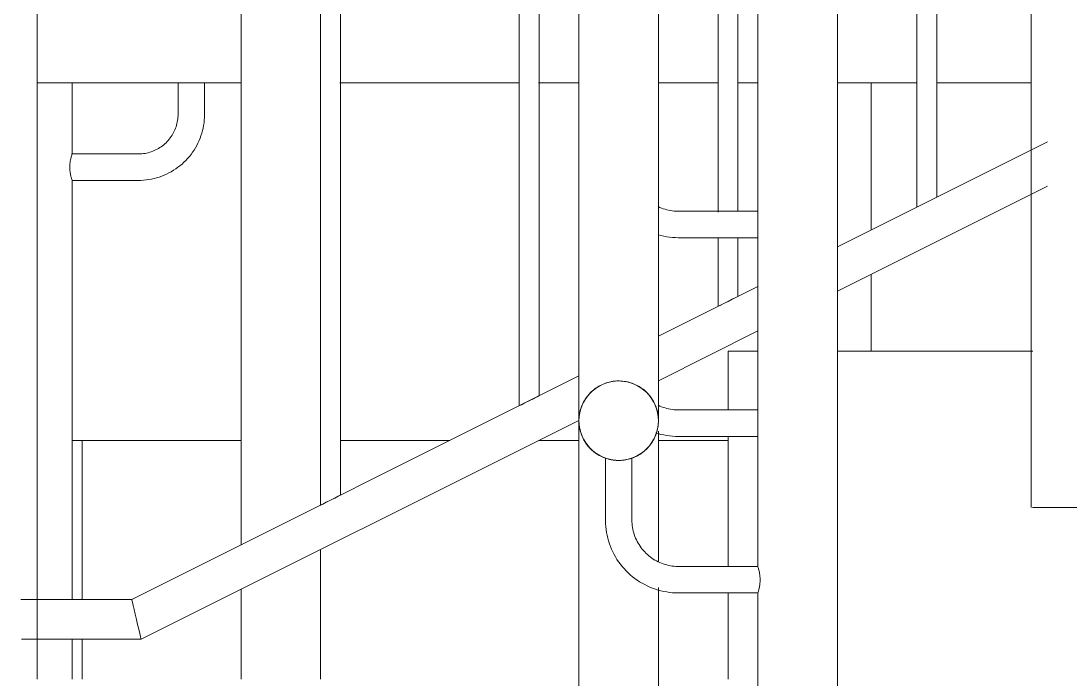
# Model space of a CAD drawing. Header units: millimetres. Extents: x -515342 to 330399, y -224905 to 507333.
# Drawn here: x 77373 to 77901, y 1418 to 1749 of the extents above; entities that cross this region are included whole.
import ezdxf

# ---------------------------------------------------------------- set-up
doc = ezdxf.new("R2010")
doc.units = ezdxf.units.MM
doc.layers.get('0').update_dxf_attribs({"lineweight": 0})
for name, color, linetype, lineweight in [('Ограждение', 7, 'Continuous', 0), ('Пандусы', 7, 'Continuous', 0), ('Стены внутренние', 7, 'Continuous', 0), ('Стены штриховка поверхности', 7, 'Continuous', 0)]:
    doc.layers.add(name, color=color, linetype=linetype, lineweight=lineweight)

# ---------------------------------------------------------------- blocks, each defined once
blk = doc.blocks.new('Пандус - Пандус-9721603-О_АР_Эскиз_Фасад 12-1 копия 1')
at = {"layer": 'Пандусы'}
for p, q in [((-105360, -530), (-105360, -610.01)), ((-105280, -530), (-105360, -530)), ((-105360, -530), (-105280, -530)), ((-105174.9, -530), (-105230.15, -530)), ((-105230.15, -530), (-105174.9, -530)), ((-105109.83, -530), (-105130.28, -530)), ((-105130.28, -530), (-105109.83, -530)), ((-105035, -530), (-105070, -530)), ((-105070, -530), (-105035, -530)), ((-105360, -629.99), (-105360, -650))]:
    blk.add_line(p, q, dxfattribs=at)
blk = doc.blocks.new('Ограждение - АР_Ограждение_Балясина_D40 доп поручень 700-V131-О_АР_Эскиз_Фасад 12-1 копия 1')
at = {"layer": 'Ограждение'}
for p, q in [((-104976.25, 275), (-104976.25, 323.33)), ((-104979.98, 275), (-104962.91, 275)), ((-104962.91, 236.04), (-104962.91, 275)), ((-104962.91, 169.91), (-104962.91, 191.32)), ((-104976.25, 101.67), (-104976.25, 135.86)), ((-104962.91, -110), (-104962.91, 130)), ((-104962.91, -310), (-104962.91, -149.82)), ((-104962.91, -423.96), (-104962.91, -349.82)), ((-104962.91, -485), (-104962.91, -446.32))]:
    blk.add_line(p, q, dxfattribs=at)
at = {"layer": 'Ограждение', "flags": 128}
for points in [[(-104976.25, 329.95), (-104976.25, 328.91), (-104976.25, 327.87), (-104976.25, 326.81), (-104976.25, 325.75), (-104976.25, 324.69), (-104976.25, 323.62), (-104976.25, 323.33)], [(-104976.25, 75), (-104976.25, 75.02), (-104976.25, 75.09), (-104976.25, 75.19), (-104976.25, 75.34), (-104976.25, 75.53), (-104976.25, 75.76), (-104976.25, 76.04), (-104976.25, 76.35), (-104976.25, 76.71), (-104976.25, 77.11), (-104976.25, 77.54), (-104976.25, 78.01), (-104976.25, 78.52), (-104976.25, 79.07), (-104976.25, 79.66), (-104976.25, 80.28), (-104976.25, 80.93), (-104976.25, 81.62), (-104976.25, 82.34), (-104976.25, 83.09), (-104976.25, 83.87), (-104976.25, 84.68), (-104976.25, 85.51), (-104976.25, 86.37), (-104976.25, 87.26), (-104976.25, 88.17), (-104976.25, 89.1), (-104976.25, 90.05), (-104976.25, 91.02), (-104976.25, 92), (-104976.25, 93.01), (-104976.25, 94.02), (-104976.25, 95.05), (-104976.25, 96.09), (-104976.25, 97.13), (-104976.25, 98.19), (-104976.25, 99.25), (-104976.25, 100.31), (-104976.25, 101.38), (-104976.25, 101.67)]]:
    blk.add_lwpolyline(points, dxfattribs=at)
at = {"layer": 'Ограждение'}
for points, knots in [([(-104976.26, 75.44), (-104976.25, 75.2), (-104976.24, 74.7), (-104976.31, 73.97), (-104976.51, 73.04), (-104976.82, 72.25), (-104977.1, 71.74), (-104977.15, 71.65)], [0.4791667, 0.4791667, 0.4791667, 0.4791667, 0.5138889, 0.5486111, 0.5833333, 0.6527778, 0.6666667, 0.6666667, 0.6666667, 0.6666667]), ([(-104978.62, 69.9), (-104978.69, 69.84), (-104979.14, 69.47), (-104979.65, 69.17), (-104980.09, 68.96)], [0.77777778, 0.77777778, 0.77777778, 0.77777778, 0.79166667, 0.86111111, 0.86111111, 0.86111111, 0.86111111])]:
    blk.add_open_spline(points, degree=3, knots=knots, dxfattribs=at)
blk = doc.blocks.new('Ограждение - АР_Ограждение_Балясина_D40 доп поручень 700-V142-О_АР_Эскиз_Фасад 12-1 копия 1')
at = {"layer": 'Ограждение'}
for p, q in [((-105378.33, -192.43), (-105378.33, -150)), ((-105382.48, -192.43), (-105365, -192.43)), ((-105365, -309.06), (-105365, -192.43)), ((-105365, -385.77), (-105365, -350)), ((-105311.67, -350), (-105311.67, -365.77)), ((-105298.33, -365.77), (-105298.33, -350)), ((-105331.67, -385.77), (-105365, -385.77)), ((-105365, -610.01), (-105365, -399.1)), ((-105365, -399.1), (-105331.67, -399.1)), ((-105365, -650), (-105365, -629.99))]:
    blk.add_line(p, q, dxfattribs=at)
at = {"layer": 'Ограждение', "flags": 128}
for points in [[(-105331.67, -399.1), (-105330.33, -399.07), (-105329, -398.99), (-105327.68, -398.86), (-105326.36, -398.67), (-105325.04, -398.44), (-105323.74, -398.14), (-105322.45, -397.8), (-105321.18, -397.41), (-105319.92, -396.96), (-105318.69, -396.47), (-105317.47, -395.92), (-105316.27, -395.33), (-105315.1, -394.69), (-105313.96, -394.01), (-105312.85, -393.28), (-105311.76, -392.5), (-105310.71, -391.69), (-105309.69, -390.83), (-105308.7, -389.93), (-105307.75, -388.99), (-105306.85, -388.02), (-105305.98, -387), (-105305.15, -385.96), (-105304.36, -384.88), (-105303.62, -383.78), (-105302.92, -382.64), (-105302.27, -381.48), (-105301.66, -380.29), (-105301.11, -379.08), (-105300.6, -377.84), (-105300.14, -376.59), (-105299.73, -375.32), (-105299.38, -374.04), (-105299.07, -372.74), (-105298.82, -371.43), (-105298.62, -370.11), (-105298.47, -368.79), (-105298.38, -367.46), (-105298.34, -366.13), (-105298.33, -365.77)], [(-105311.67, -365.77), (-105311.68, -366.57), (-105311.73, -367.36), (-105311.81, -368.16), (-105311.92, -368.95), (-105312.07, -369.74), (-105312.24, -370.52), (-105312.45, -371.29), (-105312.68, -372.06), (-105312.95, -372.81), (-105313.25, -373.55), (-105313.57, -374.29), (-105313.93, -375), (-105314.31, -375.7), (-105314.72, -376.39), (-105315.16, -377.06), (-105315.62, -377.71), (-105316.12, -378.34), (-105316.63, -378.95), (-105317.17, -379.54), (-105317.73, -380.11), (-105318.32, -380.66), (-105318.92, -381.18), (-105319.55, -381.68), (-105320.2, -382.15), (-105320.86, -382.6), (-105321.54, -383.01), (-105322.24, -383.41), (-105322.95, -383.77), (-105323.68, -384.1), (-105324.42, -384.41), (-105325.17, -384.68), (-105325.93, -384.93), (-105326.7, -385.14), (-105327.48, -385.32), (-105328.27, -385.48), (-105329.06, -385.6), (-105329.85, -385.68), (-105330.65, -385.74), (-105331.45, -385.77), (-105331.67, -385.77)]]:
    blk.add_lwpolyline(points, dxfattribs=at)
at = {"layer": 'Ограждение'}
blk.add_open_spline([(-105365, -399.1), (-105365, -399.09), (-105365.1, -398.83), (-105365.4, -397.83), (-105365.66, -396.74), (-105365.86, -395.79), (-105366.01, -394.73), (-105366.11, -393.74), (-105366.14, -392.88), (-105366.14, -392.13), (-105366.12, -391.4), (-105366.05, -390.47), (-105365.9, -389.31), (-105365.66, -388.11), (-105365.41, -387.11), (-105365.11, -386.09), (-105365, -385.78), (-105365, -385.77)], degree=3, knots=[0, 0, 0, 0, 0.111111, 0.222222, 0.277778, 0.333333, 0.388889, 0.444444, 0.479167, 0.513889, 0.548611, 0.583333, 0.652778, 0.722222, 0.791667, 0.861111, 1, 1, 1, 1], dxfattribs=at)
blk = doc.blocks.new('Ограждение - Ограждение-9721698-О_АР_Эскиз_Фасад 12-1 копия 1')
for name in ['Ограждение - АР_Ограждение_Балясина_D40 доп поручень 700-V131-О_АР_Эскиз_Фасад 12-1 копия 1', 'Ограждение - АР_Ограждение_Балясина_D40 доп поручень 700-V142-О_АР_Эскиз_Фасад 12-1 копия 1']:
    blk.add_blockref(name, (0, 0))
blk = doc.blocks.new('Ограждение - АР_Ограждение_Балясина_D40 доп поручень 700-V153-О_АР_Эскиз_Фасад 12-1 копия 1')
at = {"layer": 'Ограждение'}
for p, q in [((-105266.67, -156.67), (-105266.67, -205)), ((-105253.33, -205), (-105253.33, -156.67)), ((-105280, -205), (-105280, -582.52)), ((-105280, -205), (-105260, -205)), ((-105260, -205), (-105240, -205)), ((-105240, -562.53), (-105240, -205)), ((-105240, -650), (-105240, -584.86)), ((-105280, -604.86), (-105280, -650))]:
    blk.add_line(p, q, dxfattribs=at)
at = {"layer": 'Ограждение', "flags": 128}
for points in [[(-105266.67, -130), (-105266.67, -130.02), (-105266.67, -130.09), (-105266.67, -130.19), (-105266.67, -130.34), (-105266.67, -130.53), (-105266.67, -130.76), (-105266.67, -131.04), (-105266.67, -131.35), (-105266.67, -131.71), (-105266.67, -132.11), (-105266.67, -132.54), (-105266.67, -133.01), (-105266.67, -133.52), (-105266.67, -134.07), (-105266.67, -134.66), (-105266.67, -135.28), (-105266.67, -135.93), (-105266.67, -136.62), (-105266.67, -137.34), (-105266.67, -138.09), (-105266.67, -138.87), (-105266.67, -139.68), (-105266.67, -140.51), (-105266.67, -141.37), (-105266.67, -142.26), (-105266.67, -143.17), (-105266.67, -144.1), (-105266.67, -145.05), (-105266.67, -146.02), (-105266.67, -147), (-105266.67, -148.01), (-105266.67, -149.02), (-105266.67, -150.05), (-105266.67, -151.09), (-105266.67, -152.13), (-105266.67, -153.19), (-105266.67, -154.25), (-105266.67, -155.31), (-105266.67, -156.38), (-105266.67, -156.67)], [(-105253.33, -156.67), (-105253.33, -155.6), (-105253.33, -154.54), (-105253.33, -153.47), (-105253.33, -152.42), (-105253.33, -151.37), (-105253.33, -150.33), (-105253.33, -149.3), (-105253.33, -148.28), (-105253.33, -147.27), (-105253.33, -146.28), (-105253.33, -145.31), (-105253.33, -144.35), (-105253.33, -143.42), (-105253.33, -142.5), (-105253.33, -141.61), (-105253.33, -140.74), (-105253.33, -139.9), (-105253.33, -139.08), (-105253.33, -138.3), (-105253.33, -137.54), (-105253.33, -136.81), (-105253.33, -136.11), (-105253.33, -135.45), (-105253.33, -134.82), (-105253.33, -134.23), (-105253.33, -133.67), (-105253.33, -133.15), (-105253.33, -132.66), (-105253.33, -132.22), (-105253.33, -131.81), (-105253.33, -131.45), (-105253.33, -131.12), (-105253.33, -130.83), (-105253.33, -130.59), (-105253.33, -130.39), (-105253.33, -130.23), (-105253.33, -130.11), (-105253.33, -130.03), (-105253.33, -130)]]:
    blk.add_lwpolyline(points, dxfattribs=at)
blk = doc.blocks.new('Ограждение - Ограждение-9726409-О_АР_Эскиз_Фасад 12-1 копия 1')
blk.add_blockref('Ограждение - АР_Ограждение_Балясина_D40 доп поручень 700-V153-О_АР_Эскиз_Фасад 12-1 копия 1', (0, 0))
blk = doc.blocks.new('Тип перил - Перила_Внутренний_-9726625-О_АР_Эскиз_Фасад 12-1 копия 1')
at = {"layer": 'Ограждение'}
for p, q in [((-105382.73, -350), (-105279.88, -350)), ((-105230.31, -350), (-105139.87, -350)), ((-105130.26, -350), (-105110, -350)), ((-105070, -350), (-105039.87, -350)), ((-105030.22, -350), (-105019.95, -350)), ((-104980, -350), (-104939.87, -350)), ((-104930.18, -350), (-104882.39, -350))]:
    blk.add_line(p, q, dxfattribs=at)
blk = doc.blocks.new('Ограждение - АР_Ограждение_Балясина_10-V168-О_АР_Эскиз_Фасад 12-1 копия 1')
at = {"layer": 'Ограждение'}
for p, q in [((-104830, -357.5), (-104830, 257.78)), ((-104840, 252.78), (-104840, -362.5))]:
    blk.add_line(p, q, dxfattribs=at)
blk = doc.blocks.new('Ограждение - АР_Ограждение_Балясина_10-V169-О_АР_Эскиз_Фасад 12-1 копия 1')
at = {"layer": 'Ограждение'}
for p, q in [((-105040, -227.6), (-105040, -415.03)), ((-105030, -414.81), (-105030, -227.86)), ((-105040, -428.22), (-105040, -462.5)), ((-105030, -457.5), (-105030, -428.22))]:
    blk.add_line(p, q, dxfattribs=at)
at = {"layer": 'Ограждение', "flags": 128}
for points in [[(-105035, -460), (-105032.83, -458.92), (-105031.09, -458.05), (-105030.13, -457.56), (-105030, -457.5)], [(-105039.87, -462.44), (-105038.91, -461.95), (-105037.17, -461.08), (-105035, -460)]]:
    blk.add_lwpolyline(points, dxfattribs=at)
blk = doc.blocks.new('Ограждение - АР_Ограждение_Балясина_10-V170-О_АР_Эскиз_Фасад 12-1 копия 1')
at = {"layer": 'Ограждение'}
for p, q in [((-105130, -507.5), (-105130, 107.78)), ((-105140, 102.78), (-105140, -512.5))]:
    blk.add_line(p, q, dxfattribs=at)
at = {"layer": 'Ограждение', "flags": 128}
for points in [[(-105139.87, -512.44), (-105138.91, -511.95), (-105137.17, -511.08), (-105135, -510)], [(-105135, -510), (-105132.83, -508.92), (-105131.09, -508.05), (-105130.13, -507.56), (-105130, -507.5)]]:
    blk.add_lwpolyline(points, dxfattribs=at)
blk = doc.blocks.new('Ограждение - АР_Ограждение_Балясина_10-V171-О_АР_Эскиз_Фасад 12-1 копия 1')
at = {"layer": 'Ограждение'}
for p, q in [((-105230, -557.5), (-105230, 57.78)), ((-105240, 52.78), (-105240, -562.5))]:
    blk.add_line(p, q, dxfattribs=at)
at = {"layer": 'Ограждение', "flags": 128}
for points in [[(-105235, -560), (-105232.83, -558.92), (-105231.09, -558.05), (-105230.13, -557.56), (-105230, -557.5)], [(-105239.87, -562.44), (-105238.91, -561.95), (-105237.17, -561.08), (-105235, -560)]]:
    blk.add_lwpolyline(points, dxfattribs=at)
blk = doc.blocks.new('Ограждение - АР_Ограждение_Балясина_D40 доп поручень 700_900-V172-О_АР_Эскиз_Фасад 12-1 копия 1')
at = {"layer": 'Ограждение'}
blk.add_line((-105382.5, -650), (-105382.5, 10.02), dxfattribs=at)
blk = doc.blocks.new('Ограждение - Ограждение-9728431-О_АР_Эскиз_Фасад 12-1 копия 1')
at = {"layer": 'Ограждение'}
for p, q in [((-105019.96, -452.48), (-105070, -477.5)), ((-105069.7, -499.71), (-105019.96, -474.84)), ((-105109.99, -497.49), (-105335, -610)), ((-105330.28, -630), (-105109.98, -519.85)), ((-105335, -610), (-105390.7, -610)), ((-105390.39, -630), (-105330.28, -630))]:
    blk.add_line(p, q, dxfattribs=at)
at = {"layer": 'Ограждение', "flags": 128}
for points in [[(-105335, -610), (-105334.92, -610.34), (-105334.68, -611.34), (-105334.31, -612.93), (-105333.82, -615), (-105333.25, -617.41), (-105332.64, -620)], [(-105332.64, -620), (-105333.25, -617.41), (-105333.82, -615), (-105334.31, -612.93), (-105334.68, -611.34), (-105334.92, -610.34), (-105335, -610)], [(-105332.64, -620), (-105332.03, -622.59), (-105331.46, -625), (-105330.97, -627.07), (-105330.59, -628.66), (-105330.36, -629.66), (-105330.28, -630)], [(-105330.28, -630), (-105330.36, -629.66), (-105330.59, -628.66), (-105330.97, -627.07), (-105331.46, -625), (-105332.03, -622.59), (-105332.64, -620)]]:
    blk.add_lwpolyline(points, dxfattribs=at)
for name, p in [('Ограждение - АР_Ограждение_Балясина_10-V168-О_АР_Эскиз_Фасад 12-1 копия 1', (-100, -50)), ('Ограждение - АР_Ограждение_Балясина_10-V169-О_АР_Эскиз_Фасад 12-1 копия 1', (0, 0)), ('Ограждение - АР_Ограждение_Балясина_10-V170-О_АР_Эскиз_Фасад 12-1 копия 1', (0, 0)), ('Ограждение - АР_Ограждение_Балясина_10-V171-О_АР_Эскиз_Фасад 12-1 копия 1', (0, 0)), ('Ограждение - АР_Ограждение_Балясина_D40 доп поручень 700_900-V172-О_АР_Эскиз_Фасад 12-1 копия 1', (0, 0))]:
    blk.add_blockref(name, p)
blk = doc.blocks.new('Ограждение - АР_Ограждение_Ограничение_D40-138916-О_АР_Эскиз_Фасад 12-1 копия 1')
at = {"layer": 'Ограждение', "flags": 128}
for points in [[(-106580, -500), (-106580.8, -500.02), (-106581.6, -500.06), (-106582.39, -500.14), (-106583.19, -500.26), (-106583.97, -500.4), (-106584.75, -500.57), (-106585.53, -500.78), (-106586.29, -501.02), (-106587.05, -501.28), (-106587.79, -501.58), (-106588.52, -501.9), (-106589.24, -502.26), (-106589.94, -502.64), (-106590.62, -503.05), (-106591.29, -503.49), (-106591.94, -503.96), (-106592.58, -504.45), (-106593.19, -504.96), (-106593.78, -505.5), (-106594.35, -506.07), (-106594.89, -506.65), (-106595.41, -507.26), (-106595.91, -507.88), (-106596.38, -508.53), (-106596.83, -509.19), (-106597.25, -509.88), (-106597.64, -510.57), (-106598, -511.29), (-106598.34, -512.01), (-106598.64, -512.75), (-106598.92, -513.5), (-106599.16, -514.27), (-106599.37, -515.04), (-106599.56, -515.82), (-106599.71, -516.6), (-106599.83, -517.39), (-106599.92, -518.19), (-106599.97, -518.98), (-106600, -519.78), (-106599.99, -520.58), (-106599.95, -521.38), (-106599.88, -522.18), (-106599.78, -522.97), (-106599.64, -523.76), (-106599.48, -524.54), (-106599.28, -525.32), (-106599.05, -526.09), (-106598.79, -526.84), (-106598.5, -527.59), (-106598.19, -528.32), (-106597.84, -529.04), (-106597.46, -529.75), (-106597.06, -530.44), (-106596.63, -531.11), (-106596.17, -531.77), (-106595.69, -532.41), (-106595.18, -533.02), (-106594.64, -533.62), (-106594.09, -534.2), (-106593.51, -534.75), (-106592.91, -535.28), (-106592.29, -535.78), (-106591.65, -536.26), (-106590.99, -536.71), (-106590.31, -537.14), (-106589.62, -537.54), (-106588.91, -537.91), (-106588.18, -538.25), (-106587.45, -538.56), (-106586.7, -538.84), (-106585.94, -539.1), (-106585.17, -539.32), (-106584.4, -539.51), (-106583.61, -539.67), (-106582.82, -539.8), (-106582.03, -539.9), (-106581.23, -539.96), (-106580.43, -540), (-106580, -540)], [(-106580, -540), (-106579.2, -539.98), (-106578.4, -539.94), (-106577.61, -539.86), (-106576.81, -539.74), (-106576.03, -539.6), (-106575.25, -539.43), (-106574.47, -539.22), (-106573.71, -538.98), (-106572.95, -538.72), (-106572.21, -538.42), (-106571.48, -538.1), (-106570.76, -537.74), (-106570.06, -537.36), (-106569.38, -536.95), (-106568.71, -536.51), (-106568.06, -536.04), (-106567.42, -535.55), (-106566.81, -535.04), (-106566.22, -534.5), (-106565.65, -533.93), (-106565.11, -533.35), (-106564.59, -532.74), (-106564.09, -532.12), (-106563.62, -531.47), (-106563.17, -530.81), (-106562.75, -530.12), (-106562.36, -529.43), (-106562, -528.71), (-106561.66, -527.99), (-106561.36, -527.25), (-106561.08, -526.5), (-106560.84, -525.73), (-106560.63, -524.96), (-106560.44, -524.18), (-106560.29, -523.4), (-106560.17, -522.61), (-106560.08, -521.81), (-106560.03, -521.02), (-106560, -520.22), (-106560.01, -519.42), (-106560.05, -518.62), (-106560.12, -517.82), (-106560.22, -517.03), (-106560.36, -516.24), (-106560.52, -515.46), (-106560.72, -514.68), (-106560.95, -513.91), (-106561.21, -513.16), (-106561.5, -512.41), (-106561.81, -511.68), (-106562.16, -510.96), (-106562.54, -510.25), (-106562.94, -509.56), (-106563.37, -508.89), (-106563.83, -508.23), (-106564.31, -507.59), (-106564.82, -506.98), (-106565.36, -506.38), (-106565.91, -505.8), (-106566.49, -505.25), (-106567.09, -504.72), (-106567.71, -504.22), (-106568.35, -503.74), (-106569.01, -503.29), (-106569.69, -502.86), (-106570.38, -502.46), (-106571.09, -502.09), (-106571.82, -501.75), (-106572.55, -501.44), (-106573.3, -501.16), (-106574.06, -500.9), (-106574.83, -500.68), (-106575.6, -500.49), (-106576.39, -500.33), (-106577.18, -500.2), (-106577.97, -500.1), (-106578.77, -500.04), (-106579.57, -500), (-106580, -500)]]:
    blk.add_lwpolyline(points, dxfattribs=at)
at = {"layer": 'Ограждение'}
for start, end in [(90, 100.5516), (77.5668, 90), (131.2241, 139.4056), (36.708, 52.2145), (175.131, 184.1833), (355.131, 4.1833), (216.708, 232.2145), (311.2241, 319.4056), (257.5668, 270), (270, 280.5516)]:
    blk.add_arc((-106580, -520), 20, start, end, dxfattribs=at)
blk = doc.blocks.new('Ограждение - АР_Ограждение_Балясина_D40 доп поручень 700_900-10261106-О_АР_Эскиз_Фасад 12-1 копия 1')
at = {"layer": 'Ограждение'}
for p, q in [((-104882.5, -563.75), (-104882.5, 805.2)), ((-104862.5, -563.75), (-104881.82, -563.75)), ((-104843.18, -563.75), (-104862.5, -563.75))]:
    blk.add_line(p, q, dxfattribs=at)
blk = doc.blocks.new('Ограждение - АР_Ограждение_Балясина_D40 доп поручень 700_900-V198-О_АР_Эскиз_Фасад 12-1 копия 1')
at = {"layer": 'Ограждение'}
for p, q in [((-105020, 146.39), (-105020, 153.75)), ((-104980, 153.75), (-104980, 146.39)), ((-105060, -214.58), (-105020, -214.58)), ((-105020, -227.92), (-105060, -227.92)), ((-105060, -414.58), (-105019.81, -414.58)), ((-105019.82, -427.92), (-105060, -427.92))]:
    blk.add_line(p, q, dxfattribs=at)
at = {"layer": 'Ограждение', "flags": 128}
for points in [[(-105070.17, -212.25), (-105069.32, -212.64), (-105068.46, -213), (-105067.58, -213.32), (-105066.69, -213.6), (-105065.79, -213.85), (-105064.88, -214.07), (-105063.97, -214.24), (-105063.04, -214.38), (-105062.12, -214.49), (-105061.18, -214.55), (-105060.25, -214.58), (-105060, -214.58)], [(-105060, -227.92), (-105061.47, -227.89), (-105062.93, -227.8), (-105064.39, -227.65), (-105065.84, -227.45), (-105067.28, -227.19), (-105068.72, -226.87), (-105070, -226.52)], [(-105070.17, -412.25), (-105069.32, -412.64), (-105068.46, -413), (-105067.58, -413.32), (-105066.69, -413.6), (-105065.79, -413.85), (-105064.88, -414.07), (-105063.97, -414.24), (-105063.04, -414.38), (-105062.12, -414.49), (-105061.18, -414.55), (-105060.25, -414.58), (-105060, -414.58)], [(-105060, -427.92), (-105061.47, -427.89), (-105062.93, -427.8), (-105064.39, -427.65), (-105065.84, -427.45), (-105067.28, -427.19), (-105068.72, -426.87), (-105070, -426.52)]]:
    blk.add_lwpolyline(points, dxfattribs=at)
blk = doc.blocks.new('Ограждение - АР_Ограждение_Балясина_D40 доп поручень 700_900-V199-О_АР_Эскиз_Фасад 12-1 копия 1')
at = {"layer": 'Ограждение'}
for p, q in [((-105020, -153.61), (-105020, -146.25)), ((-104980, -146.25), (-104980, -153.61)), ((-105020, -225), (-105020, -207.33)), ((-104980, -207.33), (-104980, -225)), ((-105060, -514.58), (-105020, -514.58)), ((-105020, -527.92), (-105060, -527.92)), ((-105060, -714.58), (-105019.81, -714.58)), ((-105019.8, -727.92), (-105060, -727.92))]:
    blk.add_line(p, q, dxfattribs=at)
at = {"layer": 'Ограждение', "flags": 128}
for points in [[(-105070.17, -512.25), (-105069.32, -512.64), (-105068.46, -513), (-105067.58, -513.32), (-105066.69, -513.6), (-105065.79, -513.85), (-105064.88, -514.07), (-105063.97, -514.24), (-105063.04, -514.38), (-105062.12, -514.49), (-105061.18, -514.55), (-105060.25, -514.58), (-105060, -514.58)], [(-105060, -527.92), (-105061.47, -527.89), (-105062.93, -527.8), (-105064.39, -527.65), (-105065.84, -527.45), (-105067.28, -527.19), (-105068.72, -526.87), (-105070.13, -526.49), (-105071.39, -526.1)], [(-105070.17, -712.25), (-105069.32, -712.64), (-105068.46, -713), (-105067.58, -713.32), (-105066.69, -713.6), (-105065.79, -713.85), (-105064.88, -714.07), (-105063.97, -714.24), (-105063.04, -714.38), (-105062.12, -714.49), (-105061.18, -714.55), (-105060.25, -714.58), (-105060, -714.58)], [(-105060, -727.92), (-105061.47, -727.89), (-105062.93, -727.8), (-105064.39, -727.65), (-105065.84, -727.45), (-105067.28, -727.19), (-105068.72, -726.87), (-105070.13, -726.49), (-105071.39, -726.1)]]:
    blk.add_lwpolyline(points, dxfattribs=at)
blk = doc.blocks.new('Ограждение - АР_Ограждение_Балясина_D40 доп поручень 700_900-V187-О_АР_Эскиз_Фасад 12-1 копия 1')
at = {"layer": 'Ограждение'}
for p, q in [((-106690, -225), (-106690, -1450)), ((-106650, -593.33), (-106650, -225)), ((-106586.67, -538.7), (-106586.67, -570)), ((-106573.33, -570), (-106573.33, -538.7)), ((-106610, -593.33), (-106650, -593.33)), ((-106650, -1450), (-106650, -606.67)), ((-106650, -606.67), (-106610, -606.67))]:
    blk.add_line(p, q, dxfattribs=at)
at = {"layer": 'Ограждение', "flags": 128}
for points in [[(-106610, -606.67), (-106608.53, -606.64), (-106607.07, -606.55), (-106605.61, -606.4), (-106604.16, -606.2), (-106602.72, -605.94), (-106601.28, -605.62), (-106599.87, -605.24), (-106598.47, -604.81), (-106597.08, -604.32), (-106595.72, -603.77), (-106594.38, -603.17), (-106593.07, -602.52), (-106591.78, -601.82), (-106590.52, -601.07), (-106589.3, -600.26), (-106588.1, -599.41), (-106586.94, -598.51), (-106585.82, -597.57), (-106584.74, -596.58), (-106583.7, -595.55), (-106582.7, -594.47), (-106581.74, -593.36), (-106580.83, -592.21), (-106579.96, -591.03), (-106579.15, -589.81), (-106578.38, -588.56), (-106577.66, -587.28), (-106577, -585.98), (-106576.38, -584.64), (-106575.83, -583.29), (-106575.32, -581.91), (-106574.87, -580.51), (-106574.48, -579.1), (-106574.14, -577.67), (-106573.87, -576.23), (-106573.65, -574.78), (-106573.48, -573.32), (-106573.38, -571.86), (-106573.34, -570.4), (-106573.33, -570)], [(-106586.67, -570), (-106586.69, -570.93), (-106586.74, -571.86), (-106586.83, -572.79), (-106586.96, -573.72), (-106587.13, -574.64), (-106587.34, -575.55), (-106587.58, -576.45), (-106587.85, -577.34), (-106588.16, -578.22), (-106588.51, -579.09), (-106588.89, -579.94), (-106589.3, -580.77), (-106589.75, -581.59), (-106590.23, -582.39), (-106590.74, -583.17), (-106591.28, -583.93), (-106591.86, -584.67), (-106592.46, -585.39), (-106593.09, -586.07), (-106593.74, -586.74), (-106594.43, -587.38), (-106595.13, -587.98), (-106595.86, -588.56), (-106596.62, -589.11), (-106597.39, -589.63), (-106598.19, -590.12), (-106599, -590.58), (-106599.83, -591), (-106600.68, -591.39), (-106601.54, -591.75), (-106602.42, -592.07), (-106603.31, -592.35), (-106604.21, -592.6), (-106605.12, -592.82), (-106606.03, -592.99), (-106606.96, -593.13), (-106607.88, -593.24), (-106608.82, -593.3), (-106609.75, -593.33), (-106610, -593.33)]]:
    blk.add_lwpolyline(points, dxfattribs=at)
at = {"layer": 'Ограждение'}
blk.add_open_spline([(-106650, -606.67), (-106650, -606.66), (-106650.1, -606.39), (-106650.4, -605.4), (-106650.66, -604.31), (-106650.86, -603.36), (-106651.01, -602.3), (-106651.11, -601.31), (-106651.14, -600.45), (-106651.14, -599.7), (-106651.12, -598.97), (-106651.05, -598.03), (-106650.9, -596.88), (-106650.66, -595.68), (-106650.41, -594.68), (-106650.11, -593.66), (-106650, -593.35), (-106650, -593.33)], degree=3, knots=[0, 0, 0, 0, 0.111111, 0.222222, 0.277778, 0.333333, 0.388889, 0.444444, 0.479167, 0.513889, 0.548611, 0.583333, 0.652778, 0.722222, 0.791667, 0.861111, 1, 1, 1, 1], dxfattribs=at)
blk = doc.blocks.new('Ограждение - Ограждение-9728925-О_АР_Эскиз_Фасад 12-1 копия 1')
at = {"layer": 'Ограждение'}
for p, q in [((-104874.3, -379.65), (-104980, -432.5)), ((-104980, -454.86), (-104874.3, -402.01))]:
    blk.add_line(p, q, dxfattribs=at)
for name in ['Ограждение - АР_Ограждение_Балясина_D40 доп поручень 700_900-10261106-О_АР_Эскиз_Фасад 12-1 копия 1', 'Ограждение - АР_Ограждение_Балясина_D40 доп поручень 700_900-V198-О_АР_Эскиз_Фасад 12-1 копия 1', 'Ограждение - АР_Ограждение_Балясина_D40 доп поручень 700_900-V199-О_АР_Эскиз_Фасад 12-1 копия 1']:
    blk.add_blockref(name, (0, 0))
at = {"extrusion": (0, 0, -1), "zscale": -1}
blk.add_blockref('Ограждение - АР_Ограждение_Балясина_D40 доп поручень 700_900-V187-О_АР_Эскиз_Фасад 12-1 копия 1', (211670, 0), dxfattribs=at)
blk = doc.blocks.new('Тип перил - АР_Ограждение_Ограничение_D40-138916-О_АР_Эскиз_Фасад 12-1 копия 1')
at = {"layer": 'Ограждение', "flags": 128}
for points in [[(-106580, -500), (-106580.8, -500.02), (-106581.6, -500.06), (-106582.39, -500.14), (-106583.19, -500.26), (-106583.97, -500.4), (-106584.75, -500.57), (-106585.53, -500.78), (-106586.29, -501.02), (-106587.05, -501.28), (-106587.79, -501.58), (-106588.52, -501.9), (-106589.24, -502.26), (-106589.94, -502.64), (-106590.62, -503.05), (-106591.29, -503.49), (-106591.94, -503.96), (-106592.58, -504.45), (-106593.19, -504.96), (-106593.78, -505.5), (-106594.35, -506.07), (-106594.89, -506.65), (-106595.41, -507.26), (-106595.91, -507.88), (-106596.38, -508.53), (-106596.83, -509.19), (-106597.25, -509.88), (-106597.64, -510.57), (-106598, -511.29), (-106598.34, -512.01), (-106598.64, -512.75), (-106598.92, -513.5), (-106599.16, -514.27), (-106599.37, -515.04), (-106599.56, -515.82), (-106599.71, -516.6), (-106599.83, -517.39), (-106599.92, -518.19), (-106599.97, -518.98), (-106600, -519.78), (-106599.99, -520.58), (-106599.95, -521.38), (-106599.88, -522.18), (-106599.78, -522.97), (-106599.64, -523.76), (-106599.48, -524.54), (-106599.28, -525.32), (-106599.05, -526.09), (-106598.79, -526.84), (-106598.5, -527.59), (-106598.19, -528.32), (-106597.84, -529.04), (-106597.46, -529.75), (-106597.06, -530.44), (-106596.63, -531.11), (-106596.17, -531.77), (-106595.69, -532.41), (-106595.18, -533.02), (-106594.64, -533.62), (-106594.09, -534.2), (-106593.51, -534.75), (-106592.91, -535.28), (-106592.29, -535.78), (-106591.65, -536.26), (-106590.99, -536.71), (-106590.31, -537.14), (-106589.62, -537.54), (-106588.91, -537.91), (-106588.18, -538.25), (-106587.45, -538.56), (-106586.7, -538.84), (-106585.94, -539.1), (-106585.17, -539.32), (-106584.4, -539.51), (-106583.61, -539.67), (-106582.82, -539.8), (-106582.03, -539.9), (-106581.23, -539.96), (-106580.43, -540), (-106580, -540)], [(-106580, -540), (-106579.2, -539.98), (-106578.4, -539.94), (-106577.61, -539.86), (-106576.81, -539.74), (-106576.03, -539.6), (-106575.25, -539.43), (-106574.47, -539.22), (-106573.71, -538.98), (-106572.95, -538.72), (-106572.21, -538.42), (-106571.48, -538.1), (-106570.76, -537.74), (-106570.06, -537.36), (-106569.38, -536.95), (-106568.71, -536.51), (-106568.06, -536.04), (-106567.42, -535.55), (-106566.81, -535.04), (-106566.22, -534.5), (-106565.65, -533.93), (-106565.11, -533.35), (-106564.59, -532.74), (-106564.09, -532.12), (-106563.62, -531.47), (-106563.17, -530.81), (-106562.75, -530.12), (-106562.36, -529.43), (-106562, -528.71), (-106561.66, -527.99), (-106561.36, -527.25), (-106561.08, -526.5), (-106560.84, -525.73), (-106560.63, -524.96), (-106560.44, -524.18), (-106560.29, -523.4), (-106560.17, -522.61), (-106560.08, -521.81), (-106560.03, -521.02), (-106560, -520.22), (-106560.01, -519.42), (-106560.05, -518.62), (-106560.12, -517.82), (-106560.22, -517.03), (-106560.36, -516.24), (-106560.52, -515.46), (-106560.72, -514.68), (-106560.95, -513.91), (-106561.21, -513.16), (-106561.5, -512.41), (-106561.81, -511.68), (-106562.16, -510.96), (-106562.54, -510.25), (-106562.94, -509.56), (-106563.37, -508.89), (-106563.83, -508.23), (-106564.31, -507.59), (-106564.82, -506.98), (-106565.36, -506.38), (-106565.91, -505.8), (-106566.49, -505.25), (-106567.09, -504.72), (-106567.71, -504.22), (-106568.35, -503.74), (-106569.01, -503.29), (-106569.69, -502.86), (-106570.38, -502.46), (-106571.09, -502.09), (-106571.82, -501.75), (-106572.55, -501.44), (-106573.3, -501.16), (-106574.06, -500.9), (-106574.83, -500.68), (-106575.6, -500.49), (-106576.39, -500.33), (-106577.18, -500.2), (-106577.97, -500.1), (-106578.77, -500.04), (-106579.57, -500), (-106580, -500)]]:
    blk.add_lwpolyline(points, dxfattribs=at)
at = {"layer": 'Ограждение'}
for start, end in [(90, 100.5516), (77.5668, 90), (131.2241, 139.4056), (36.708, 52.2145), (175.131, 184.1833), (355.131, 4.1833), (216.708, 232.2145), (311.2241, 319.4056), (257.5668, 270), (270, 280.5516)]:
    blk.add_arc((-106580, -520), 20, start, end, dxfattribs=at)
blk = doc.blocks.new('Тип перил - Перила_Внутренний_-9729076-О_АР_Эскиз_Фасад 12-1 копия 1')
at = {"layer": 'Ограждение'}
for p, q in [((-105110, 226.83), (-105110, -512.61)), ((-105070, -512.61), (-105070, 226.21))]:
    blk.add_line(p, q, dxfattribs=at)
at = {"layer": 'Ограждение', "flags": 128}
for points in [[(-105110, -520), (-105110, -519.94), (-105110, -519.78), (-105110, -519.5), (-105110, -519.11), (-105110, -518.6), (-105110, -517.99), (-105110, -517.27), (-105110, -516.45), (-105110, -515.51), (-105110, -514.47), (-105110, -513.33), (-105110, -512.61)], [(-105070, -512.61), (-105070, -513.81), (-105070, -514.91), (-105070, -515.91), (-105070, -516.8), (-105070, -517.58), (-105070, -518.26), (-105070, -518.82), (-105070, -519.28), (-105070, -519.62), (-105070, -519.86), (-105070, -519.98), (-105070, -520)], [(-105070, -520), (-105070.02, -520.8), (-105070.06, -521.6), (-105070.14, -522.39), (-105070.26, -523.19), (-105070.4, -523.97), (-105070.57, -524.75), (-105070.78, -525.53), (-105071.02, -526.29), (-105071.28, -527.05), (-105071.58, -527.79), (-105071.9, -528.52), (-105072.26, -529.24), (-105072.64, -529.94), (-105073.05, -530.62), (-105073.49, -531.29), (-105073.96, -531.94), (-105074.45, -532.58), (-105074.96, -533.19), (-105075.5, -533.78), (-105076.07, -534.35), (-105076.65, -534.89), (-105077.26, -535.41), (-105077.88, -535.91), (-105078.53, -536.38), (-105079.19, -536.83), (-105079.88, -537.25), (-105080.57, -537.64), (-105081.29, -538), (-105082.01, -538.34), (-105082.75, -538.64), (-105083.5, -538.92), (-105084.27, -539.16), (-105085.04, -539.37), (-105085.82, -539.56), (-105086.6, -539.71), (-105087.39, -539.83), (-105088.19, -539.92), (-105088.98, -539.97), (-105089.78, -540), (-105090.58, -539.99), (-105091.38, -539.95), (-105092.18, -539.88), (-105092.97, -539.78), (-105093.76, -539.64), (-105094.54, -539.48), (-105095.32, -539.28), (-105096.09, -539.05), (-105096.84, -538.79), (-105097.59, -538.5), (-105098.32, -538.19), (-105099.04, -537.84), (-105099.75, -537.46), (-105100.44, -537.06), (-105101.11, -536.63), (-105101.77, -536.17), (-105102.41, -535.69), (-105103.02, -535.18), (-105103.62, -534.64), (-105104.2, -534.09), (-105104.75, -533.51), (-105105.28, -532.91), (-105105.78, -532.29), (-105106.26, -531.65), (-105106.71, -530.99), (-105107.14, -530.31), (-105107.54, -529.62), (-105107.91, -528.91), (-105108.25, -528.18), (-105108.56, -527.45), (-105108.84, -526.7), (-105109.1, -525.94), (-105109.32, -525.17), (-105109.51, -524.4), (-105109.67, -523.61), (-105109.8, -522.82), (-105109.9, -522.03), (-105109.96, -521.23), (-105110, -520.43), (-105110, -520)]]:
    blk.add_lwpolyline(points, dxfattribs=at)
at = {"layer": 'Ограждение'}
for start, end in [(0, 180), (180, 360)]:
    blk.add_arc((-105090, -520), 20, start, end, dxfattribs=at)
blk = doc.blocks.new('Тип перил - Перила_Внутренний_-9729090-О_АР_Эскиз_Фасад 12-1 копия 1')
at = {"layer": 'Ограждение'}
for p, q in [((-105110, -512.61), (-105110, -712.61)), ((-105070, -590.65), (-105070, -525.24)), ((-105070, -712.61), (-105070, -603.99))]:
    blk.add_line(p, q, dxfattribs=at)
blk = doc.blocks.new('СД_Люблино_Фасады_rvt-1-О_АР_Эскиз_Фасад 12-1 копия 1')
at = {"layer": 'Стены штриховка поверхности', "true_color": 0xcacaca}
h = blk.add_hatch(dxfattribs=at)
h.set_pattern_fill('FP_9', color=9, style=0, pattern_type=2)
h.set_pattern_definition([(0, (-102095, 0), (0, 600), []), (90, (-102095, 0), (-600, 4e-14), [])])
h.paths.add_polyline_path([(-104069.21, -1450), (-103935, -1450), (-103935, -914), (-103635, -914), (-103635, -750), (-103944, -750), (-103944, -710), (-103730, -710), (-103731, -50), (-104025.66, -50), (-104025.68, -200), (-104064.34, -200), (-104064.34, -50), (-104135, -50), (-104135, -195), (-104243.16, -195), (-104243.18, -263.75), (-104281.84, -263.75), (-104281.84, -195), (-104435, -195), (-104435, -340), (-104735, -340), (-104735, -485), (-104843.16, -485), (-104843.18, -563.75), (-104881.84, -563.75), (-104881.84, -485), (-104980, -485), (-104980, -1450), (-104518.97, -1450)])
h.paths.add_polyline_path([(-105020, -775), (-105020, -727.92), (-105035, -727.92), (-105035, -775), (-105024.96, -775)])
h.paths.add_polyline_path([(-105024.96, -714.58), (-105020, -714.19), (-105020, -606.67), (-105035, -606.67), (-105035, -714.58)])
h.paths.add_polyline_path([(-103680, -710), (-103635, -710), (-103635, -300), (-102135, -300), (-102135, -50), (-102145.66, -50), (-102145.68, -200), (-102184.34, -200), (-102184.34, -50), (-102225.66, -50), (-102225.68, -200), (-102264.34, -200), (-102264.34, -50), (-102825.66, -50), (-102825.68, -200), (-102864.34, -200), (-102864.34, -50), (-103425.66, -50), (-103425.68, -200), (-103464.34, -200), (-103464.34, -50), (-103680, -50), (-103680, -660)])
h.paths.add_polyline_path([(-105024.96, -593.33), (-105020, -593.33), (-105020, -527.92), (-105035, -527.92), (-105035, -593.33)])
h.paths.add_polyline_path([(-105024.96, -514.58), (-105020, -514.58), (-105020, -485), (-105035, -485), (-105035, -514.58)])
at = {"layer": 'Стены внутренние'}
for p, q in [((-105019.96, -485), (-105035, -485)), ((-105035, -485), (-105035, -514.67)), ((-104881.7, -485), (-104980, -485)), ((-105035, -527.83), (-105035, -593.42)), ((-105365.03, -530), (-105360, -530)), ((-105365.03, -530), (-105360, -530)), ((-105035, -606.58), (-105035, -650))]:
    blk.add_line(p, q, dxfattribs=at)
at = {"layer": 'Ограждение', "lineweight": 9}
for name, p in [('Ограждение - Ограждение-9728431-О_АР_Эскиз_Фасад 12-1 копия 1', (0, 0)), ('Ограждение - Ограждение-9728925-О_АР_Эскиз_Фасад 12-1 копия 1', (0, 0)), ('Тип перил - Перила_Внутренний_-9729076-О_АР_Эскиз_Фасад 12-1 копия 1', (0, 0)), ('Ограждение - Ограждение-9721698-О_АР_Эскиз_Фасад 12-1 копия 1', (0, 0)), ('Тип перил - Перила_Внутренний_-9729090-О_АР_Эскиз_Фасад 12-1 копия 1', (0, 0)), ('Ограждение - Ограждение-9726409-О_АР_Эскиз_Фасад 12-1 копия 1', (0, 0)), ('Тип перил - Перила_Внутренний_-9726625-О_АР_Эскиз_Фасад 12-1 копия 1', (0, 0)), ('Ограждение - АР_Ограждение_Ограничение_D40-138916-О_АР_Эскиз_Фасад 12-1 копия 1', (1490, 0)), ('Тип перил - АР_Ограждение_Ограничение_D40-138916-О_АР_Эскиз_Фасад 12-1 копия 1', (1490, 0))]:
    blk.add_blockref(name, p, dxfattribs=at)
at = {"layer": 'Пандусы', "lineweight": 9}
blk.add_blockref('Пандус - Пандус-9721603-О_АР_Эскиз_Фасад 12-1 копия 1', (0, 0), dxfattribs=at)

msp = doc.modelspace()

# ---------------------------------------------------------------- block references
msp.add_blockref('СД_Люблино_Фасады_rvt-1-О_АР_Эскиз_Фасад 12-1 копия 1', (182763.6864, 2067.7355))

doc.saveas('drawing.dxf')
